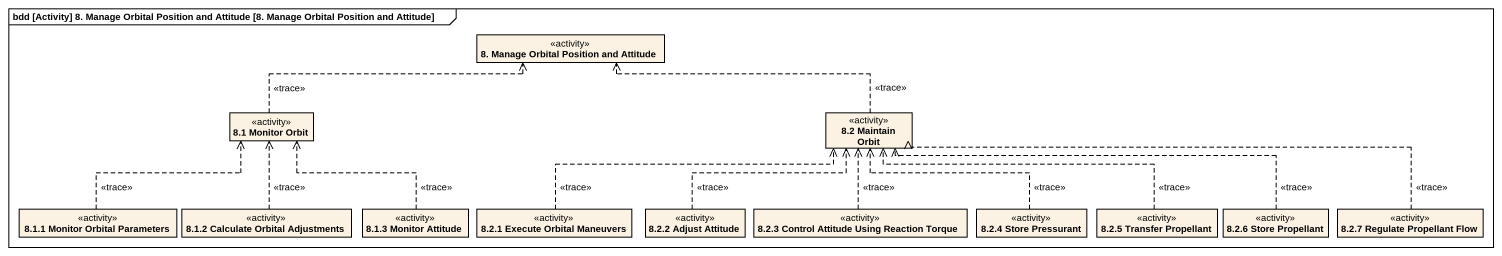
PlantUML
@startuml
mainframe bdd [Activity] 8. Manage Orbital Position and Attitude [8. Manage Orbital Position and Attitude]
hide circle
hide empty members
class "8. Manage Orbital Position and Attitude" as c8_Manage_Orbital_Position <<activity>>
class "8.1 Monitor Orbit" as c8_1_Monitor_Orbit <<activity>>
class "8.2 Maintain Orbit" as c8_2_Maintain_Orbit <<activity>>
class "8.1.1 Monitor Orbital Parameters" as c8_1_1_Monitor_Orbital <<activity>>
class "8.1.2 Calculate Orbital Adjustments" as c8_1_2_Calculate_Orbital <<activity>>
class "8.1.3 Monitor Attitude" as c8_1_3_Monitor_Attitude <<activity>>
class "8.2.1 Execute Orbital Maneuvers" as c8_2_1_Execute_Orbital <<activity>>
class "8.2.2 Adjust Attitude" as c8_2_2_Adjust_Attitude <<activity>>
class "8.2.3 Control Attitude Using Reaction Torque" as c8_2_3_Control_Attitude <<activity>>
class "8.2.4 Store Pressurant" as c8_2_4_Store_Pressurant <<activity>>
class "8.2.5 Transfer Propellant" as c8_2_5_Transfer_Propellant <<activity>>
class "8.2.6 Store Propellant" as c8_2_6_Store_Propellant <<activity>>
class "8.2.7 Regulate Propellant Flow" as c8_2_7_Regulate_Propellant <<activity>>
c8_1_Monitor_Orbit .right.> c8_Manage_Orbital_Position : <<trace>>
c8_2_Maintain_Orbit .left.> c8_Manage_Orbital_Position : <<trace>>
c8_1_1_Monitor_Orbital .right.> c8_1_Monitor_Orbit : <<trace>>
c8_1_2_Calculate_Orbital .up.> c8_1_Monitor_Orbit : <<trace>>
c8_1_3_Monitor_Attitude .up.> c8_1_Monitor_Orbit : <<trace>>
c8_2_1_Execute_Orbital .right.> c8_2_Maintain_Orbit : <<trace>>
c8_2_2_Adjust_Attitude .right.> c8_2_Maintain_Orbit : <<trace>>
c8_2_3_Control_Attitude .up.> c8_2_Maintain_Orbit : <<trace>>
c8_2_4_Store_Pressurant .left.> c8_2_Maintain_Orbit : <<trace>>
c8_2_5_Transfer_Propellant .left.> c8_2_Maintain_Orbit : <<trace>>
c8_2_6_Store_Propellant .left.> c8_2_Maintain_Orbit : <<trace>>
c8_2_7_Regulate_Propellant .left.> c8_2_Maintain_Orbit : <<trace>>
@enduml
